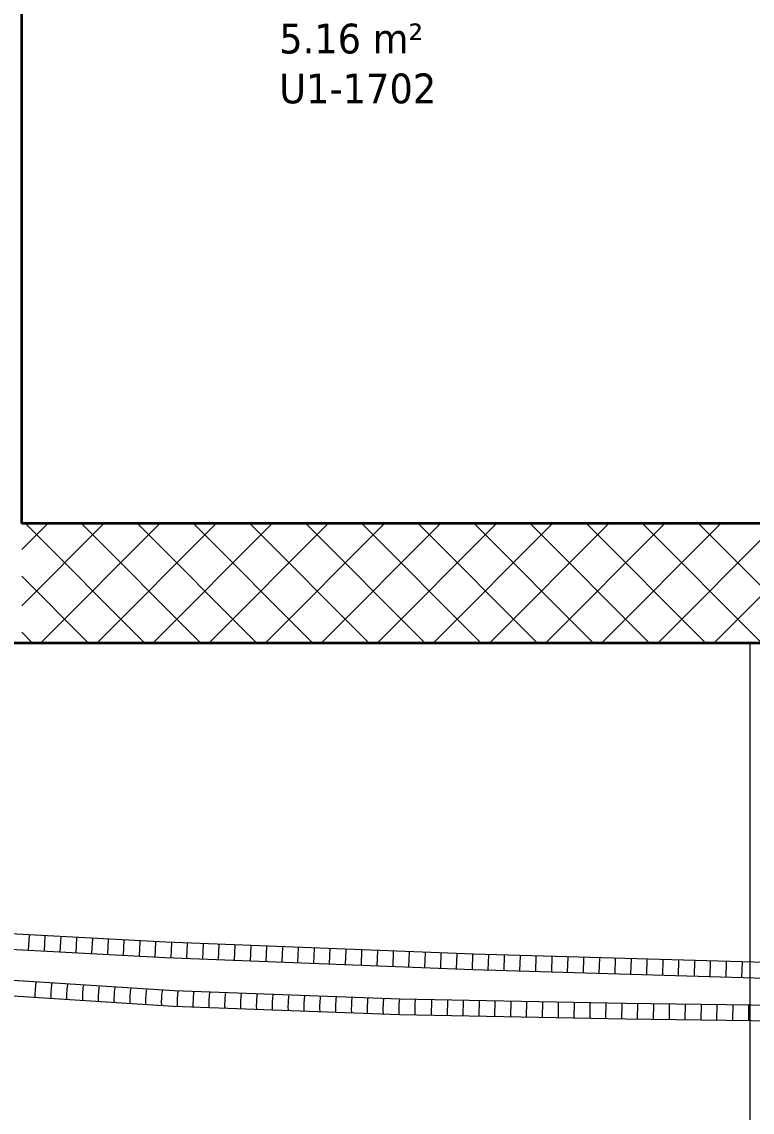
# Model space of a CAD drawing. Extents: x -882 to 613, y -179 to 707.
# Drawn here: x 249.8 to 286.6, y 298 to 353 of the extents above; entities that cross this region are included whole.
import ezdxf

# ---------------------------------------------------------------- set-up
doc = ezdxf.new("R2010")
doc.units = 0
doc.layers.get('0').update_dxf_attribs({"lineweight": 13})
for name, color, linetype, lineweight in [('A-AREA-____-IDEN', 7, 'Continuous', 5), ('A-FLOR-____-OTLN', 7, 'Continuous', 9), ('A-WALL-____-MCUT', 7, 'Continuous', 35), ('A-WALL-____-PATT', 7, 'Continuous', 35)]:
    doc.layers.add(name, color=color, linetype=linetype, lineweight=lineweight)
doc.layers.add('EL01_WAN_Röhre', color=7, linetype='Continuous', lineweight=13, true_color=0xff6666)
doc.styles.get("Standard").update_dxf_attribs({"font": 'arial.ttf'})

# ---------------------------------------------------------------- blocks, each defined once
blk = doc.blocks.new('Referenz-A0UJ2IESXE', base_point=(-902.382, -164.149))
at = {"layer": 'A-FLOR-____-OTLN', "color": 0, "linetype": 'Continuous', "ltscale": 0.13}
blk.add_line((286.488, 321.692), (286.488, 293.692), dxfattribs=at)
at = {"layer": 'A-WALL-____-MCUT', "color": 0, "linetype": 'Continuous', "ltscale": 0.35}
for p, q in [((249.788, 327.692), (249.788, 446.892)), ((316.388, 327.692), (249.788, 327.692)), ((160.188, 321.692), (391.796, 321.692))]:
    blk.add_line(p, q, dxfattribs=at)
at = {"layer": 'A-WALL-____-PATT', "color": 0, "linetype": 'Continuous', "lineweight": 9, "ltscale": 0.13}
for p, q in [((249.788, 326.385), (251.095, 327.692)), ((249.788, 323.556), (253.924, 327.692)), ((255.967, 321.692), (249.967, 327.692)), ((250.752, 321.692), (256.752, 327.692)), ((258.795, 321.692), (252.795, 327.692)), ((253.58, 321.692), (259.58, 327.692)), ((261.624, 321.692), (255.624, 327.692)), ((256.409, 321.692), (262.409, 327.692)), ((264.452, 321.692), (258.452, 327.692)), ((259.237, 321.692), (265.237, 327.692)), ((267.281, 321.692), (261.281, 327.692)), ((262.066, 321.692), (268.066, 327.692)), ((270.109, 321.692), (264.109, 327.692)), ((264.894, 321.692), (270.894, 327.692)), ((272.938, 321.692), (266.938, 327.692)), ((267.723, 321.692), (273.723, 327.692)), ((275.766, 321.692), (269.766, 327.692)), ((270.551, 321.692), (276.551, 327.692)), ((278.594, 321.692), (272.594, 327.692)), ((273.379, 321.692), (279.379, 327.692)), ((281.423, 321.692), (275.423, 327.692)), ((276.208, 321.692), (282.208, 327.692)), ((284.251, 321.692), (278.251, 327.692)), ((279.036, 321.692), (285.036, 327.692)), ((287.08, 321.692), (281.08, 327.692)), ((281.865, 321.692), (287.865, 327.692)), ((289.908, 321.692), (283.908, 327.692)), ((284.693, 321.692), (290.693, 327.692)), ((253.139, 321.692), (249.788, 325.043)), ((250.31, 321.692), (249.788, 322.214))]:
    blk.add_line(p, q, dxfattribs=at)
at = {"layer": 'A-AREA-____-IDEN', "color": 0, "linetype": 'Continuous', "ltscale": 0.13, "char_height": 1.5, "attachment_point": 1}
for s, insert in [('{\\W0.9;\\fVerdana;5.16 m²}', (262.766, 352.883)), ('{\\W0.9;\\fVerdana;U1-1702}', (262.766, 350.37))]:
    blk.add_mtext(s, dxfattribs=dict(at, insert=insert))
blk = doc.blocks.new('Flexrohr-A0UJ2IHOXE', base_point=(193.893, 303.879))
at = {"color": 0, "linetype": 'ByBlock', "lineweight": -2, "ltscale": 0.13}
for p, q in [((257.042, 306.604), (241.541, 307.43)), ((257.008, 305.809), (241.497, 306.636)), ((250.154, 306.949), (250.114, 306.198)), ((250.951, 306.907), (250.912, 306.156)), ((251.749, 306.864), (251.71, 306.113)), ((252.546, 306.822), (252.508, 306.071)), ((253.344, 306.779), (253.306, 306.028)), ((254.141, 306.737), (254.104, 305.986)), ((254.939, 306.694), (254.902, 305.943)), ((255.736, 306.652), (255.7, 305.901)), ((256.533, 306.609), (256.498, 305.858)), ((272.559, 305.996), (257.042, 306.604)), ((257.331, 306.571), (257.297, 305.82)), ((258.13, 306.54), (258.096, 305.788)), ((258.93, 306.508), (258.896, 305.757)), ((259.729, 306.477), (259.695, 305.726)), ((260.528, 306.446), (260.495, 305.694)), ((261.327, 306.414), (261.295, 305.663)), ((262.126, 306.383), (262.094, 305.632)), ((262.925, 306.352), (262.894, 305.6)), ((263.724, 306.32), (263.693, 305.569)), ((264.523, 306.289), (264.493, 305.538)), ((265.322, 306.258), (265.292, 305.506)), ((266.121, 306.226), (266.092, 305.475)), ((266.92, 306.195), (266.891, 305.444)), ((267.719, 306.164), (267.691, 305.412)), ((268.518, 306.133), (268.49, 305.381)), ((269.317, 306.101), (269.29, 305.35)), ((270.116, 306.07), (270.089, 305.318)), ((270.915, 306.039), (270.889, 305.287)), ((272.532, 305.201), (257.008, 305.809)), ((271.714, 306.007), (271.688, 305.256)), ((272.514, 305.976), (272.488, 305.224)), ((288.057, 305.55), (272.559, 305.996)), ((273.313, 305.952), (273.287, 305.201)), ((274.112, 305.929), (274.087, 305.178)), ((274.911, 305.906), (274.887, 305.155)), ((275.71, 305.883), (275.686, 305.132)), ((276.509, 305.86), (276.486, 305.109)), ((277.309, 305.837), (277.285, 305.086)), ((278.108, 305.814), (278.085, 305.063)), ((278.907, 305.791), (278.884, 305.04)), ((279.706, 305.768), (279.684, 305.017)), ((280.505, 305.745), (280.483, 304.994)), ((281.305, 305.722), (281.283, 304.971)), ((282.104, 305.699), (282.082, 304.948)), ((282.903, 305.676), (282.882, 304.925)), ((283.702, 305.653), (283.681, 304.901)), ((284.501, 305.63), (284.481, 304.878)), ((285.301, 305.607), (285.28, 304.855)), ((286.1, 305.584), (286.08, 304.832)), ((288.033, 304.754), (272.532, 305.201))]:
    blk.add_line(p, q, dxfattribs=at)
blk = doc.blocks.new('Flexrohr-A0UJ2IJCXE', base_point=(193.882, 301.091))
at = {"color": 0, "linetype": 'ByBlock', "lineweight": -2, "ltscale": 0.13}
for p, q in [((257.468, 304.151), (246.122, 304.882)), ((250.491, 304.363), (250.502, 304.455)), ((250.502, 304.455), (250.513, 304.528)), ((250.513, 304.528), (250.524, 304.578)), ((251.286, 304.311), (251.297, 304.403)), ((251.297, 304.403), (251.308, 304.477)), ((251.308, 304.477), (251.319, 304.527)), ((252.092, 304.352), (252.103, 304.426)), ((252.103, 304.426), (252.114, 304.476)), ((252.898, 304.375), (252.909, 304.425)), ((257.436, 303.359), (246.07, 304.091)), ((250.468, 303.953), (250.47, 304.046)), ((250.469, 303.879), (250.468, 303.953)), ((250.474, 303.828), (250.469, 303.879)), ((250.47, 304.046), (250.474, 304.15)), ((250.474, 304.15), (250.482, 304.259)), ((250.482, 304.259), (250.491, 304.363)), ((251.264, 303.902), (251.266, 303.995)), ((251.266, 303.827), (251.264, 303.902)), ((251.266, 303.995), (251.27, 304.099)), ((251.27, 304.099), (251.277, 304.207)), ((251.277, 304.207), (251.286, 304.311)), ((252.061, 303.851), (252.062, 303.944)), ((252.062, 303.776), (252.061, 303.851)), ((252.062, 303.944), (252.066, 304.048)), ((252.066, 304.048), (252.073, 304.156)), ((252.073, 304.156), (252.082, 304.26)), ((252.082, 304.26), (252.092, 304.352)), ((252.857, 303.799), (252.858, 303.892)), ((252.858, 303.892), (252.862, 303.996)), ((252.862, 303.996), (252.869, 304.105)), ((252.869, 304.105), (252.877, 304.209)), ((252.877, 304.209), (252.887, 304.301)), ((252.887, 304.301), (252.898, 304.375)), ((253.653, 303.748), (253.654, 303.841)), ((253.654, 303.841), (253.658, 303.945)), ((253.658, 303.945), (253.664, 304.053)), ((253.664, 304.053), (253.673, 304.157)), ((253.673, 304.157), (253.683, 304.25)), ((253.683, 304.25), (253.693, 304.324)), ((253.693, 304.324), (253.704, 304.373)), ((254.45, 303.79), (254.454, 303.894)), ((254.454, 303.894), (254.46, 304.002)), ((254.46, 304.002), (254.468, 304.106)), ((254.468, 304.106), (254.478, 304.198)), ((254.478, 304.198), (254.488, 304.272)), ((254.488, 304.272), (254.499, 304.322)), ((255.246, 303.738), (255.25, 303.843)), ((255.25, 303.843), (255.256, 303.951)), ((255.256, 303.951), (255.264, 304.055)), ((255.264, 304.055), (255.273, 304.147)), ((255.273, 304.147), (255.284, 304.221)), ((255.284, 304.221), (255.294, 304.271)), ((256.046, 303.791), (256.052, 303.899)), ((256.052, 303.899), (256.059, 304.004)), ((256.059, 304.004), (256.069, 304.096)), ((256.069, 304.096), (256.079, 304.17)), ((256.079, 304.17), (256.089, 304.22)), ((256.842, 303.74), (256.847, 303.848)), ((256.847, 303.848), (256.855, 303.952)), ((256.855, 303.952), (256.864, 304.045)), ((256.864, 304.045), (256.874, 304.119)), ((256.874, 304.119), (256.884, 304.169)), ((268.84, 303.734), (257.468, 304.151)), ((257.644, 303.803), (257.651, 303.907)), ((257.651, 303.907), (257.66, 303.999)), ((257.66, 303.999), (257.67, 304.073)), ((257.67, 304.073), (257.679, 304.123)), ((258.442, 303.773), (258.449, 303.878)), ((258.449, 303.878), (258.458, 303.97)), ((258.458, 303.97), (258.467, 304.044)), ((258.467, 304.044), (258.477, 304.094)), ((259.24, 303.744), (259.247, 303.848)), ((259.247, 303.848), (259.255, 303.941)), ((259.255, 303.941), (259.264, 304.015)), ((259.264, 304.015), (259.274, 304.065)), ((260.045, 303.819), (260.053, 303.911)), ((260.053, 303.911), (260.062, 303.985)), ((260.062, 303.985), (260.071, 304.035)), ((260.843, 303.79), (260.851, 303.882)), ((260.851, 303.882), (260.859, 303.956)), ((260.859, 303.956), (260.868, 304.006)), ((261.64, 303.76), (261.648, 303.853)), ((261.648, 303.853), (261.657, 303.927)), ((261.657, 303.927), (261.665, 303.977)), ((262.446, 303.823), (262.454, 303.897)), ((262.454, 303.897), (262.462, 303.948)), ((263.243, 303.794), (263.251, 303.868)), ((263.251, 303.868), (263.26, 303.918)), ((264.041, 303.765), (264.049, 303.839)), ((264.049, 303.839), (264.057, 303.889)), ((264.846, 303.809), (264.854, 303.86)), ((251.27, 303.777), (251.266, 303.827)), ((252.066, 303.725), (252.062, 303.776)), ((252.858, 303.725), (252.857, 303.799)), ((252.863, 303.674), (252.858, 303.725)), ((253.655, 303.673), (253.653, 303.748)), ((253.659, 303.623), (253.655, 303.673)), ((254.449, 303.697), (254.45, 303.79)), ((254.451, 303.622), (254.449, 303.697)), ((254.456, 303.571), (254.451, 303.622)), ((255.245, 303.645), (255.246, 303.738)), ((255.247, 303.571), (255.245, 303.645)), ((255.252, 303.52), (255.247, 303.571)), ((256.042, 303.687), (256.046, 303.791)), ((256.042, 303.594), (256.042, 303.687)), ((256.044, 303.52), (256.042, 303.594)), ((256.048, 303.469), (256.044, 303.52)), ((256.838, 303.543), (256.839, 303.636)), ((256.84, 303.468), (256.838, 303.543)), ((256.839, 303.636), (256.842, 303.74)), ((256.845, 303.418), (256.84, 303.468)), ((268.824, 302.941), (257.436, 303.359)), ((257.635, 303.59), (257.638, 303.695)), ((257.635, 303.497), (257.635, 303.59)), ((257.637, 303.423), (257.635, 303.497)), ((257.642, 303.372), (257.637, 303.423)), ((257.638, 303.695), (257.644, 303.803)), ((258.433, 303.468), (258.434, 303.561)), ((258.435, 303.394), (258.433, 303.468)), ((258.434, 303.561), (258.437, 303.665)), ((258.44, 303.343), (258.435, 303.394)), ((258.437, 303.665), (258.442, 303.773)), ((259.232, 303.532), (259.235, 303.636)), ((259.232, 303.439), (259.232, 303.532)), ((259.234, 303.364), (259.232, 303.439)), ((259.238, 303.314), (259.234, 303.364)), ((259.235, 303.636), (259.24, 303.744)), ((260.03, 303.502), (260.033, 303.607)), ((260.03, 303.409), (260.03, 303.502)), ((260.032, 303.335), (260.03, 303.409)), ((260.037, 303.284), (260.032, 303.335)), ((260.033, 303.607), (260.038, 303.715)), ((260.038, 303.715), (260.045, 303.819)), ((260.829, 303.473), (260.831, 303.577)), ((260.829, 303.38), (260.829, 303.473)), ((260.831, 303.306), (260.829, 303.38)), ((260.831, 303.577), (260.836, 303.685)), ((260.835, 303.255), (260.831, 303.306)), ((260.836, 303.685), (260.843, 303.79)), ((261.627, 303.443), (261.63, 303.548)), ((261.627, 303.351), (261.627, 303.443)), ((261.629, 303.276), (261.627, 303.351)), ((261.63, 303.548), (261.634, 303.656)), ((261.634, 303.656), (261.64, 303.76)), ((262.425, 303.414), (262.428, 303.518)), ((262.425, 303.321), (262.425, 303.414)), ((262.428, 303.247), (262.425, 303.321)), ((262.428, 303.518), (262.432, 303.627)), ((262.432, 303.627), (262.438, 303.731)), ((262.438, 303.731), (262.446, 303.823)), ((263.224, 303.385), (263.226, 303.489)), ((263.224, 303.292), (263.224, 303.385)), ((263.226, 303.217), (263.224, 303.292)), ((263.226, 303.489), (263.23, 303.597)), ((263.23, 303.597), (263.236, 303.702)), ((263.236, 303.702), (263.243, 303.794)), ((264.022, 303.355), (264.024, 303.46)), ((264.022, 303.263), (264.022, 303.355)), ((264.024, 303.46), (264.028, 303.568)), ((264.028, 303.568), (264.034, 303.672)), ((264.034, 303.672), (264.041, 303.765)), ((264.821, 303.326), (264.822, 303.43)), ((264.821, 303.233), (264.821, 303.326)), ((264.822, 303.43), (264.826, 303.539)), ((264.826, 303.539), (264.832, 303.643)), ((264.832, 303.643), (264.839, 303.735)), ((264.839, 303.735), (264.846, 303.809)), ((265.619, 303.297), (265.621, 303.401)), ((265.619, 303.204), (265.619, 303.297)), ((265.621, 303.401), (265.624, 303.509)), ((265.624, 303.509), (265.63, 303.614)), ((265.63, 303.614), (265.636, 303.706)), ((265.636, 303.706), (265.644, 303.78)), ((265.644, 303.78), (265.651, 303.83)), ((266.417, 303.267), (266.419, 303.372)), ((266.419, 303.372), (266.423, 303.48)), ((266.423, 303.48), (266.428, 303.584)), ((266.428, 303.584), (266.434, 303.677)), ((266.434, 303.677), (266.441, 303.751)), ((266.441, 303.751), (266.448, 303.801)), ((267.216, 303.238), (267.217, 303.342)), ((267.217, 303.342), (267.221, 303.451)), ((267.221, 303.451), (267.226, 303.555)), ((267.226, 303.555), (267.232, 303.647)), ((267.232, 303.647), (267.238, 303.722)), ((267.238, 303.722), (267.246, 303.772)), ((268.014, 303.209), (268.015, 303.313)), ((268.015, 303.313), (268.019, 303.421)), ((268.019, 303.421), (268.023, 303.526)), ((268.023, 303.526), (268.029, 303.618)), ((268.029, 303.618), (268.036, 303.692)), ((268.036, 303.692), (268.043, 303.742)), ((268.814, 303.284), (268.817, 303.392)), ((268.817, 303.392), (268.821, 303.496)), ((268.821, 303.496), (268.827, 303.589)), ((268.827, 303.589), (268.833, 303.663)), ((268.833, 303.663), (268.84, 303.713)), ((280.228, 303.512), (268.84, 303.734)), ((269.614, 303.268), (269.617, 303.376)), ((269.617, 303.376), (269.621, 303.481)), ((269.621, 303.481), (269.627, 303.573)), ((269.627, 303.573), (269.633, 303.647)), ((269.633, 303.647), (269.639, 303.698)), ((270.445, 303.682), (270.425, 302.93)), ((271.244, 303.666), (271.225, 302.915)), ((272.043, 303.651), (272.024, 302.899)), ((272.842, 303.635), (272.824, 302.884)), ((273.641, 303.62), (273.623, 302.868)), ((274.44, 303.604), (274.423, 302.852)), ((275.239, 303.589), (275.223, 302.837)), ((276.037, 303.573), (276.022, 302.821)), ((276.836, 303.558), (276.822, 302.806)), ((277.635, 303.542), (277.621, 302.79)), ((278.434, 303.527), (278.421, 302.775)), ((279.233, 303.511), (279.22, 302.759)), ((280.032, 303.496), (280.02, 302.744)), ((291.621, 303.37), (280.228, 303.512)), ((280.832, 303.484), (280.82, 302.732)), ((281.631, 303.474), (281.62, 302.722)), ((282.431, 303.464), (282.42, 302.712)), ((283.231, 303.454), (283.22, 302.702)), ((284.031, 303.444), (284.02, 302.692)), ((284.831, 303.434), (284.82, 302.682)), ((285.631, 303.424), (285.619, 302.672)), ((286.431, 303.414), (286.419, 302.662)), ((261.634, 303.226), (261.629, 303.276)), ((262.432, 303.196), (262.428, 303.247)), ((263.23, 303.167), (263.226, 303.217)), ((264.024, 303.188), (264.022, 303.263)), ((264.029, 303.137), (264.024, 303.188)), ((264.823, 303.159), (264.821, 303.233)), ((264.827, 303.108), (264.823, 303.159)), ((265.621, 303.129), (265.619, 303.204)), ((265.625, 303.079), (265.621, 303.129)), ((266.418, 303.174), (266.417, 303.267)), ((266.42, 303.1), (266.418, 303.174)), ((266.424, 303.049), (266.42, 303.1)), ((267.216, 303.145), (267.216, 303.238)), ((267.218, 303.071), (267.216, 303.145)), ((267.222, 303.02), (267.218, 303.071)), ((268.014, 303.116), (268.014, 303.209)), ((268.017, 303.041), (268.014, 303.116)), ((268.02, 302.991), (268.017, 303.041)), ((268.812, 303.179), (268.814, 303.284)), ((268.813, 303.087), (268.812, 303.179)), ((268.815, 303.012), (268.813, 303.087)), ((268.819, 302.962), (268.815, 303.012)), ((280.217, 302.719), (268.824, 302.941)), ((269.613, 303.164), (269.614, 303.268)), ((269.613, 303.071), (269.613, 303.164)), ((269.615, 302.997), (269.613, 303.071)), ((269.619, 302.946), (269.615, 302.997)), ((291.605, 302.577), (280.217, 302.719))]:
    blk.add_line(p, q, dxfattribs=at)

msp = doc.modelspace()

# ---------------------------------------------------------------- block references
at = {"color": 9, "lineweight": 25, "ltscale": 0.25, "true_color": 0xc0c0c0}
msp.add_blockref('Referenz-A0UJ2IESXE', (-902.382, -164.149), dxfattribs=at)
at = {"layer": 'EL01_WAN_Röhre', "color": 24, "ltscale": 0.13, "true_color": 0x993300}
for name, p in [('Flexrohr-A0UJ2IHOXE', (193.893, 303.879)), ('Flexrohr-A0UJ2IJCXE', (193.882, 301.091))]:
    msp.add_blockref(name, p, dxfattribs=at)

doc.saveas('drawing.dxf')
